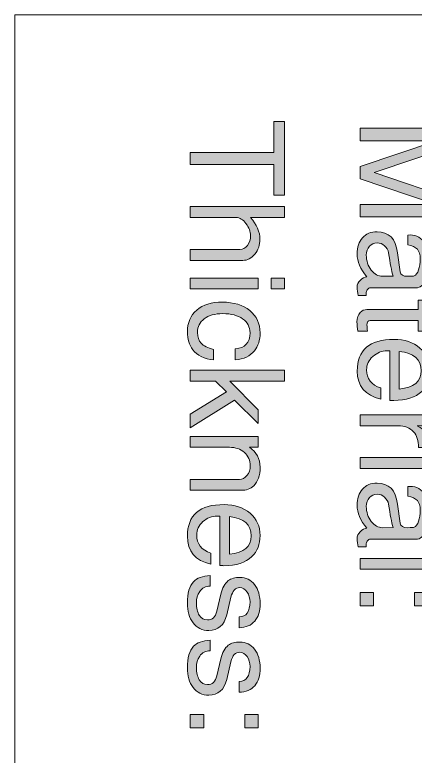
# Model space of a CAD drawing. Header units: inches. Extents: x 0.59 to 9.35, y -3.46 to -0.44.
# Drawn here: x 5.09 to 5.606, y -1.409 to -0.453 of the extents above; entities that cross this region are included whole.
import ezdxf

# ---------------------------------------------------------------- set-up
doc = ezdxf.new("R2010")
doc.units = ezdxf.units.IN
doc.header["$MEASUREMENT"] = 0
doc.layers.add('Layer 1', color=7, linetype='Continuous')

# ---------------------------------------------------------------- blocks, each defined once
blk = doc.blocks.new('block 3')
at = {"layer": 'Layer 1', "color": 7, "lineweight": 5, "true_color": 0xffffff}
for points in [[(5.09023, -0.45262), (5.09023, -3.45863)], [(7.15273, -0.45262), (6.21988, -0.45262), (6.21988, -2.87687), (6.02306, -2.87687), (6.02306, -0.45262), (5.09023, -0.45262)]]:
    blk.add_lwpolyline(points, dxfattribs=at)
blk = doc.blocks.new('block 6')
at = {"layer": 'Layer 1', "true_color": 0xed1f24}
h = blk.add_hatch(color=240, dxfattribs=at)
h.dxf.hatch_style = 2
h.paths.add_polyline_path([(5.53495, -0.71331), (5.53495, -0.69731), (5.63295, -0.69731), (5.53495, -0.66415), (5.53495, -0.64815), (5.63346, -0.61498), (5.53495, -0.61498), (5.53495, -0.59898), (5.65645, -0.59898), (5.65645, -0.62113), (5.55293, -0.65616), (5.65645, -0.69119), (5.65645, -0.71331)])
h = blk.add_hatch(color=240, dxfattribs=at)
h.dxf.hatch_style = 2
edge = h.paths.add_edge_path()
edge.add_spline(control_points=[(5.53257, -0.81448), (5.5316, -0.81104), (5.53111, -0.80743), (5.53111, -0.80365), (5.53111, -0.80065), (5.53248, -0.79778), (5.5352, -0.79506), (5.53792, -0.79234), (5.54078, -0.79081), (5.54378, -0.79048), (5.53533, -0.78037), (5.53111, -0.77059), (5.53111, -0.76115), (5.53111, -0.75237), (5.5334, -0.74537), (5.53796, -0.74015), (5.54252, -0.73492), (5.54881, -0.73231), (5.55683, -0.73231), (5.57197, -0.73231), (5.58077, -0.74135), (5.58322, -0.75941), (5.58322, -0.75941), (5.58656, -0.784), (5.58656, -0.784), (5.58712, -0.78788), (5.59028, -0.78982), (5.59608, -0.78982), (5.60098, -0.78982), (5.60381, -0.78965), (5.60459, -0.78932), (5.60693, -0.78832), (5.60883, -0.78574), (5.61028, -0.78159), (5.61172, -0.77743), (5.61245, -0.7727), (5.61245, -0.76739), (5.61245, -0.76185), (5.6112, -0.75766), (5.6087, -0.75484), (5.60619, -0.75201), (5.60206, -0.75016), (5.59628, -0.74927), (5.59628, -0.74927), (5.59628, -0.73665), (5.59628, -0.73665), (5.60495, -0.73587), (5.61189, -0.73865), (5.61711, -0.74498), (5.62233, -0.75132), (5.62495, -0.75954), (5.62495, -0.76965), (5.62495, -0.77943), (5.62322, -0.7877), (5.61978, -0.79448), (5.61633, -0.80126), (5.61217, -0.80465), (5.60728, -0.80465), (5.60728, -0.80465), (5.54812, -0.80465), (5.54812, -0.80465), (5.54689, -0.80465), (5.54578, -0.80523), (5.54478, -0.8064), (5.54378, -0.80756), (5.54317, -0.80887), (5.54295, -0.81032), (5.54283, -0.81142), (5.54283, -0.81281), (5.54295, -0.81448), (5.54295, -0.81448), (5.53257, -0.81448), (5.53257, -0.81448)], knot_values=[0, 0, 0, 0, 1, 1, 1, 2, 2, 2, 3, 3, 3, 4, 4, 4, 5, 5, 5, 6, 6, 6, 7, 7, 7, 8, 8, 8, 9, 9, 9, 10, 10, 10, 11, 11, 11, 12, 12, 12, 13, 13, 13, 14, 14, 14, 15, 15, 15, 16, 16, 16, 17, 17, 17, 18, 18, 18, 19, 19, 19, 20, 20, 20, 21, 21, 21, 22, 22, 22, 23, 23, 23, 24, 24, 24, 24], degree=3, periodic=1)
edge = h.paths.add_edge_path()
edge.add_spline(control_points=[(5.56388, -0.78982), (5.56388, -0.78982), (5.57745, -0.78965), (5.57745, -0.78965), (5.57555, -0.78295), (5.57359, -0.77289), (5.57158, -0.7595), (5.57091, -0.75598), (5.56918, -0.75296), (5.56639, -0.75043), (5.5636, -0.74791), (5.56047, -0.74665), (5.55701, -0.74665), (5.55299, -0.74665), (5.54964, -0.74813), (5.54696, -0.7511), (5.54428, -0.75406), (5.54295, -0.75785), (5.54295, -0.76246), (5.54295, -0.76993), (5.54506, -0.77639), (5.54931, -0.78183), (5.55355, -0.78727), (5.55841, -0.78992), (5.56388, -0.78982)], knot_values=[0, 0, 0, 0, 1, 1, 1, 2, 2, 2, 3, 3, 3, 4, 4, 4, 5, 5, 5, 6, 6, 6, 7, 7, 7, 8, 8, 8, 8], degree=3, periodic=1)
h = blk.add_hatch(color=240, dxfattribs=at)
h.dxf.hatch_style = 2
edge = h.paths.add_edge_path()
edge.add_spline(control_points=[(5.53211, -0.86048), (5.53134, -0.85637), (5.53094, -0.85237), (5.53094, -0.84848), (5.53094, -0.84359), (5.53234, -0.83965), (5.53512, -0.83665), (5.53756, -0.83398), (5.54039, -0.83265), (5.54361, -0.83265), (5.54361, -0.83265), (5.60961, -0.83265), (5.60961, -0.83265), (5.60961, -0.83265), (5.60961, -0.82048), (5.60961, -0.82048), (5.60961, -0.82048), (5.62244, -0.82048), (5.62244, -0.82048), (5.62244, -0.82048), (5.62244, -0.83265), (5.62244, -0.83265), (5.62244, -0.83265), (5.64611, -0.83265), (5.64611, -0.83265), (5.64611, -0.83265), (5.64611, -0.84665), (5.64611, -0.84665), (5.64611, -0.84665), (5.62244, -0.84665), (5.62244, -0.84665), (5.62244, -0.84665), (5.62244, -0.86048), (5.62244, -0.86048), (5.62244, -0.86048), (5.60961, -0.86048), (5.60961, -0.86048), (5.60961, -0.86048), (5.60961, -0.84665), (5.60961, -0.84665), (5.60961, -0.84665), (5.54795, -0.84665), (5.54795, -0.84665), (5.54517, -0.84665), (5.54378, -0.8487), (5.54378, -0.85281), (5.54378, -0.85448), (5.54405, -0.85704), (5.54461, -0.86048), (5.54461, -0.86048), (5.53211, -0.86048), (5.53211, -0.86048)], knot_values=[0, 0, 0, 0, 1, 1, 1, 2, 2, 2, 3, 3, 3, 4, 4, 4, 5, 5, 5, 6, 6, 6, 7, 7, 7, 8, 8, 8, 9, 9, 9, 10, 10, 10, 11, 11, 11, 12, 12, 12, 13, 13, 13, 14, 14, 14, 15, 15, 15, 16, 16, 16, 17, 17, 17, 17], degree=3, periodic=1)
h = blk.add_hatch(color=240, dxfattribs=at)
h.dxf.hatch_style = 2
edge = h.paths.add_edge_path()
edge.add_spline(control_points=[(5.57828, -0.94998), (5.57617, -0.94998), (5.57445, -0.94992), (5.57311, -0.94981), (5.57311, -0.94981), (5.57311, -0.88614), (5.57311, -0.88614), (5.57233, -0.88603), (5.57122, -0.88598), (5.56978, -0.88598), (5.56278, -0.88598), (5.55661, -0.88839), (5.55128, -0.89321), (5.54595, -0.89803), (5.54328, -0.90376), (5.54328, -0.91041), (5.54328, -0.92194), (5.54939, -0.92975), (5.56161, -0.93385), (5.56161, -0.93385), (5.56161, -0.94815), (5.56161, -0.94815), (5.54139, -0.94348), (5.53128, -0.93142), (5.53128, -0.91198), (5.53128, -0.88475), (5.54706, -0.87115), (5.57861, -0.87115), (5.59217, -0.87115), (5.60328, -0.87486), (5.61195, -0.88231), (5.62061, -0.88976), (5.62495, -0.89931), (5.62495, -0.91098), (5.62495, -0.92242), (5.62139, -0.93153), (5.61428, -0.93831), (5.60617, -0.94598), (5.59417, -0.94987), (5.57828, -0.94998)], knot_values=[0, 0, 0, 0, 1, 1, 1, 2, 2, 2, 3, 3, 3, 4, 4, 4, 5, 5, 5, 6, 6, 6, 7, 7, 7, 8, 8, 8, 9, 9, 9, 10, 10, 10, 11, 11, 11, 12, 12, 12, 13, 13, 13, 13], degree=3, periodic=1)
edge = h.paths.add_edge_path()
edge.add_spline(control_points=[(5.58545, -0.93515), (5.60422, -0.93336), (5.61361, -0.9255), (5.61361, -0.91157), (5.61361, -0.89707), (5.60422, -0.88876), (5.58545, -0.88664), (5.58545, -0.88664), (5.58545, -0.93515), (5.58545, -0.93515)], knot_values=[0, 0, 0, 0, 1, 1, 1, 2, 2, 2, 3, 3, 3, 3], degree=3, periodic=1)
h = blk.add_hatch(color=240, dxfattribs=at)
h.dxf.hatch_style = 2
edge = h.paths.add_edge_path()
edge.add_spline(control_points=[(5.61011, -1.01048), (5.61011, -1.00192), (5.608, -0.9952), (5.60378, -0.99031), (5.59911, -0.98509), (5.5925, -0.98248), (5.58394, -0.98248), (5.58394, -0.98248), (5.53495, -0.98248), (5.53495, -0.98248), (5.53495, -0.98248), (5.53495, -0.96848), (5.53495, -0.96848), (5.53495, -0.96848), (5.62244, -0.96848), (5.62244, -0.96848), (5.62244, -0.96848), (5.62244, -0.98248), (5.62244, -0.98248), (5.62244, -0.98248), (5.60845, -0.98248), (5.60845, -0.98248), (5.61945, -0.98803), (5.62495, -0.99603), (5.62495, -1.00648), (5.62495, -1.00736), (5.62484, -1.0087), (5.62461, -1.01048), (5.62461, -1.01048), (5.61011, -1.01048), (5.61011, -1.01048)], knot_values=[0, 0, 0, 0, 1, 1, 1, 2, 2, 2, 3, 3, 3, 4, 4, 4, 5, 5, 5, 6, 6, 6, 7, 7, 7, 8, 8, 8, 9, 9, 9, 10, 10, 10, 10], degree=3, periodic=1)
h = blk.add_hatch(color=240, dxfattribs=at)
h.dxf.hatch_style = 2
h.paths.add_polyline_path([(5.53495, -1.03765), (5.53495, -1.02365), (5.62244, -1.02365), (5.62244, -1.03765)])
h.paths.add_polyline_path([(5.63911, -1.03765), (5.63911, -1.02365), (5.65645, -1.02365), (5.65645, -1.03765)])
h = blk.add_hatch(color=240, dxfattribs=at)
h.dxf.hatch_style = 2
edge = h.paths.add_edge_path()
edge.add_spline(control_points=[(5.53257, -1.13864), (5.5316, -1.13519), (5.53111, -1.13159), (5.53111, -1.12781), (5.53111, -1.1248), (5.53248, -1.12194), (5.5352, -1.11922), (5.53792, -1.1165), (5.54078, -1.11497), (5.54378, -1.11464), (5.53533, -1.10453), (5.53111, -1.09475), (5.53111, -1.08531), (5.53111, -1.07652), (5.5334, -1.06953), (5.53796, -1.0643), (5.54252, -1.05908), (5.54881, -1.05647), (5.55683, -1.05647), (5.57197, -1.05647), (5.58077, -1.0655), (5.58322, -1.08356), (5.58322, -1.08356), (5.58656, -1.10815), (5.58656, -1.10815), (5.58712, -1.11203), (5.59028, -1.11397), (5.59608, -1.11397), (5.60098, -1.11397), (5.60381, -1.1138), (5.60459, -1.11348), (5.60693, -1.11247), (5.60883, -1.1099), (5.61028, -1.10575), (5.61172, -1.10159), (5.61245, -1.09686), (5.61245, -1.09155), (5.61245, -1.08601), (5.6112, -1.08182), (5.6087, -1.079), (5.60619, -1.07617), (5.60206, -1.07432), (5.59628, -1.07343), (5.59628, -1.07343), (5.59628, -1.0608), (5.59628, -1.0608), (5.60495, -1.06002), (5.61189, -1.06281), (5.61711, -1.06914), (5.62233, -1.07547), (5.62495, -1.08369), (5.62495, -1.0938), (5.62495, -1.10358), (5.62322, -1.11186), (5.61978, -1.11864), (5.61633, -1.12541), (5.61217, -1.1288), (5.60728, -1.1288), (5.60728, -1.1288), (5.54812, -1.1288), (5.54812, -1.1288), (5.54689, -1.1288), (5.54578, -1.12939), (5.54478, -1.13055), (5.54378, -1.13172), (5.54317, -1.13303), (5.54295, -1.13447), (5.54283, -1.13558), (5.54283, -1.13697), (5.54295, -1.13864), (5.54295, -1.13864), (5.53257, -1.13864), (5.53257, -1.13864)], knot_values=[0, 0, 0, 0, 1, 1, 1, 2, 2, 2, 3, 3, 3, 4, 4, 4, 5, 5, 5, 6, 6, 6, 7, 7, 7, 8, 8, 8, 9, 9, 9, 10, 10, 10, 11, 11, 11, 12, 12, 12, 13, 13, 13, 14, 14, 14, 15, 15, 15, 16, 16, 16, 17, 17, 17, 18, 18, 18, 19, 19, 19, 20, 20, 20, 21, 21, 21, 22, 22, 22, 23, 23, 23, 24, 24, 24, 24], degree=3, periodic=1)
edge = h.paths.add_edge_path()
edge.add_spline(control_points=[(5.56388, -1.11397), (5.56388, -1.11397), (5.57745, -1.11381), (5.57745, -1.11381), (5.57555, -1.1071), (5.57359, -1.09705), (5.57158, -1.08366), (5.57091, -1.08014), (5.56918, -1.07712), (5.56639, -1.07459), (5.5636, -1.07207), (5.56047, -1.07081), (5.55701, -1.07081), (5.55299, -1.07081), (5.54964, -1.07229), (5.54696, -1.07526), (5.54428, -1.07822), (5.54295, -1.08201), (5.54295, -1.08662), (5.54295, -1.09409), (5.54506, -1.10055), (5.54931, -1.10598), (5.55355, -1.11142), (5.55841, -1.11408), (5.56388, -1.11397)], knot_values=[0, 0, 0, 0, 1, 1, 1, 2, 2, 2, 3, 3, 3, 4, 4, 4, 5, 5, 5, 6, 6, 6, 7, 7, 7, 8, 8, 8, 8], degree=3, periodic=1)
h = blk.add_hatch(color=240, dxfattribs=at)
h.dxf.hatch_style = 2
h.paths.add_polyline_path([(5.53495, -1.16764), (5.53495, -1.15365), (5.65645, -1.15365), (5.65645, -1.16764)])
h = blk.add_hatch(color=240, dxfattribs=at)
h.dxf.hatch_style = 2
h.paths.add_polyline_path([(5.53495, -1.2148), (5.53495, -1.19747), (5.55228, -1.19747), (5.55228, -1.2148)])
h.paths.add_polyline_path([(5.60511, -1.2148), (5.60511, -1.19747), (5.62244, -1.19747), (5.62244, -1.2148)])
at = {"layer": 'Layer 1', "lineweight": 0}
for points in [[(5.53495, -0.71331), (5.53495, -0.69731), (5.63295, -0.69731), (5.53495, -0.66415), (5.53495, -0.64815), (5.63346, -0.61498), (5.53495, -0.61498), (5.53495, -0.59898), (5.65645, -0.59898), (5.65645, -0.62113), (5.55293, -0.65616), (5.65645, -0.69119), (5.65645, -0.71331), (5.53495, -0.71331)], [(5.53495, -1.03765), (5.53495, -1.02365), (5.62244, -1.02365), (5.62244, -1.03765), (5.53495, -1.03765)], [(5.63911, -1.03765), (5.63911, -1.02365), (5.65645, -1.02365), (5.65645, -1.03765), (5.63911, -1.03765)], [(5.53495, -1.16764), (5.53495, -1.15365), (5.65645, -1.15365), (5.65645, -1.16764), (5.53495, -1.16764)], [(5.53495, -1.2148), (5.53495, -1.19747), (5.55228, -1.19747), (5.55228, -1.2148), (5.53495, -1.2148)], [(5.60511, -1.2148), (5.60511, -1.19747), (5.62244, -1.19747), (5.62244, -1.2148), (5.60511, -1.2148)]]:
    blk.add_lwpolyline(points, dxfattribs=at)
for points, knots in [([(5.53257, -0.81448), (5.5316, -0.81104), (5.53111, -0.80743), (5.53111, -0.80365), (5.53111, -0.80065), (5.53248, -0.79778), (5.5352, -0.79506), (5.53792, -0.79234), (5.54078, -0.79081), (5.54378, -0.79048), (5.53533, -0.78037), (5.53111, -0.77059), (5.53111, -0.76115), (5.53111, -0.75237), (5.5334, -0.74537), (5.53796, -0.74015), (5.54252, -0.73492), (5.54881, -0.73231), (5.55683, -0.73231), (5.57197, -0.73231), (5.58077, -0.74135), (5.58322, -0.75941), (5.58322, -0.75941), (5.58656, -0.784), (5.58656, -0.784), (5.58712, -0.78788), (5.59028, -0.78982), (5.59608, -0.78982), (5.60098, -0.78982), (5.60381, -0.78965), (5.60459, -0.78932), (5.60693, -0.78832), (5.60883, -0.78574), (5.61028, -0.78159), (5.61172, -0.77743), (5.61245, -0.7727), (5.61245, -0.76739), (5.61245, -0.76185), (5.6112, -0.75766), (5.6087, -0.75484), (5.60619, -0.75201), (5.60206, -0.75016), (5.59628, -0.74927), (5.59628, -0.74927), (5.59628, -0.73665), (5.59628, -0.73665), (5.60495, -0.73587), (5.61189, -0.73865), (5.61711, -0.74498), (5.62233, -0.75132), (5.62495, -0.75954), (5.62495, -0.76965), (5.62495, -0.77943), (5.62322, -0.7877), (5.61978, -0.79448), (5.61633, -0.80126), (5.61217, -0.80465), (5.60728, -0.80465), (5.60728, -0.80465), (5.54812, -0.80465), (5.54812, -0.80465), (5.54689, -0.80465), (5.54578, -0.80523), (5.54478, -0.8064), (5.54378, -0.80756), (5.54317, -0.80887), (5.54295, -0.81032), (5.54283, -0.81142), (5.54283, -0.81281), (5.54295, -0.81448), (5.54295, -0.81448), (5.53257, -0.81448), (5.53257, -0.81448)], [0, 0, 0, 0, 1, 1, 1, 2, 2, 2, 3, 3, 3, 4, 4, 4, 5, 5, 5, 6, 6, 6, 7, 7, 7, 8, 8, 8, 9, 9, 9, 10, 10, 10, 11, 11, 11, 12, 12, 12, 13, 13, 13, 14, 14, 14, 15, 15, 15, 16, 16, 16, 17, 17, 17, 18, 18, 18, 19, 19, 19, 20, 20, 20, 21, 21, 21, 22, 22, 22, 23, 23, 23, 24, 24, 24, 24]), ([(5.56388, -0.78982), (5.56388, -0.78982), (5.57745, -0.78965), (5.57745, -0.78965), (5.57555, -0.78295), (5.57359, -0.77289), (5.57158, -0.7595), (5.57091, -0.75598), (5.56918, -0.75296), (5.56639, -0.75043), (5.5636, -0.74791), (5.56047, -0.74665), (5.55701, -0.74665), (5.55299, -0.74665), (5.54964, -0.74813), (5.54696, -0.7511), (5.54428, -0.75406), (5.54295, -0.75785), (5.54295, -0.76246), (5.54295, -0.76993), (5.54506, -0.77639), (5.54931, -0.78183), (5.55355, -0.78727), (5.55841, -0.78992), (5.56388, -0.78982)], [0, 0, 0, 0, 1, 1, 1, 2, 2, 2, 3, 3, 3, 4, 4, 4, 5, 5, 5, 6, 6, 6, 7, 7, 7, 8, 8, 8, 8]), ([(5.53211, -0.86048), (5.53134, -0.85637), (5.53094, -0.85237), (5.53094, -0.84848), (5.53094, -0.84359), (5.53234, -0.83965), (5.53512, -0.83665), (5.53756, -0.83398), (5.54039, -0.83265), (5.54361, -0.83265), (5.54361, -0.83265), (5.60961, -0.83265), (5.60961, -0.83265), (5.60961, -0.83265), (5.60961, -0.82048), (5.60961, -0.82048), (5.60961, -0.82048), (5.62244, -0.82048), (5.62244, -0.82048), (5.62244, -0.82048), (5.62244, -0.83265), (5.62244, -0.83265), (5.62244, -0.83265), (5.64611, -0.83265), (5.64611, -0.83265), (5.64611, -0.83265), (5.64611, -0.84665), (5.64611, -0.84665), (5.64611, -0.84665), (5.62244, -0.84665), (5.62244, -0.84665), (5.62244, -0.84665), (5.62244, -0.86048), (5.62244, -0.86048), (5.62244, -0.86048), (5.60961, -0.86048), (5.60961, -0.86048), (5.60961, -0.86048), (5.60961, -0.84665), (5.60961, -0.84665), (5.60961, -0.84665), (5.54795, -0.84665), (5.54795, -0.84665), (5.54517, -0.84665), (5.54378, -0.8487), (5.54378, -0.85281), (5.54378, -0.85448), (5.54405, -0.85704), (5.54461, -0.86048), (5.54461, -0.86048), (5.53211, -0.86048), (5.53211, -0.86048)], [0, 0, 0, 0, 1, 1, 1, 2, 2, 2, 3, 3, 3, 4, 4, 4, 5, 5, 5, 6, 6, 6, 7, 7, 7, 8, 8, 8, 9, 9, 9, 10, 10, 10, 11, 11, 11, 12, 12, 12, 13, 13, 13, 14, 14, 14, 15, 15, 15, 16, 16, 16, 17, 17, 17, 17]), ([(5.57828, -0.94998), (5.57617, -0.94998), (5.57445, -0.94992), (5.57311, -0.94981), (5.57311, -0.94981), (5.57311, -0.88614), (5.57311, -0.88614), (5.57233, -0.88603), (5.57122, -0.88598), (5.56978, -0.88598), (5.56278, -0.88598), (5.55661, -0.88839), (5.55128, -0.89321), (5.54595, -0.89803), (5.54328, -0.90376), (5.54328, -0.91041), (5.54328, -0.92194), (5.54939, -0.92975), (5.56161, -0.93385), (5.56161, -0.93385), (5.56161, -0.94815), (5.56161, -0.94815), (5.54139, -0.94348), (5.53128, -0.93142), (5.53128, -0.91198), (5.53128, -0.88475), (5.54706, -0.87115), (5.57861, -0.87115), (5.59217, -0.87115), (5.60328, -0.87486), (5.61195, -0.88231), (5.62061, -0.88976), (5.62495, -0.89931), (5.62495, -0.91098), (5.62495, -0.92242), (5.62139, -0.93153), (5.61428, -0.93831), (5.60617, -0.94598), (5.59417, -0.94987), (5.57828, -0.94998)], [0, 0, 0, 0, 1, 1, 1, 2, 2, 2, 3, 3, 3, 4, 4, 4, 5, 5, 5, 6, 6, 6, 7, 7, 7, 8, 8, 8, 9, 9, 9, 10, 10, 10, 11, 11, 11, 12, 12, 12, 13, 13, 13, 13]), ([(5.58545, -0.93515), (5.60422, -0.93336), (5.61361, -0.9255), (5.61361, -0.91157), (5.61361, -0.89707), (5.60422, -0.88876), (5.58545, -0.88664), (5.58545, -0.88664), (5.58545, -0.93515), (5.58545, -0.93515)], [0, 0, 0, 0, 1, 1, 1, 2, 2, 2, 3, 3, 3, 3]), ([(5.61011, -1.01048), (5.61011, -1.00192), (5.608, -0.9952), (5.60378, -0.99031), (5.59911, -0.98509), (5.5925, -0.98248), (5.58394, -0.98248), (5.58394, -0.98248), (5.53495, -0.98248), (5.53495, -0.98248), (5.53495, -0.98248), (5.53495, -0.96848), (5.53495, -0.96848), (5.53495, -0.96848), (5.62244, -0.96848), (5.62244, -0.96848), (5.62244, -0.96848), (5.62244, -0.98248), (5.62244, -0.98248), (5.62244, -0.98248), (5.60845, -0.98248), (5.60845, -0.98248), (5.61945, -0.98803), (5.62495, -0.99603), (5.62495, -1.00648), (5.62495, -1.00736), (5.62484, -1.0087), (5.62461, -1.01048), (5.62461, -1.01048), (5.61011, -1.01048), (5.61011, -1.01048)], [0, 0, 0, 0, 1, 1, 1, 2, 2, 2, 3, 3, 3, 4, 4, 4, 5, 5, 5, 6, 6, 6, 7, 7, 7, 8, 8, 8, 9, 9, 9, 10, 10, 10, 10]), ([(5.53257, -1.13864), (5.5316, -1.13519), (5.53111, -1.13159), (5.53111, -1.12781), (5.53111, -1.1248), (5.53248, -1.12194), (5.5352, -1.11922), (5.53792, -1.1165), (5.54078, -1.11497), (5.54378, -1.11464), (5.53533, -1.10453), (5.53111, -1.09475), (5.53111, -1.08531), (5.53111, -1.07652), (5.5334, -1.06953), (5.53796, -1.0643), (5.54252, -1.05908), (5.54881, -1.05647), (5.55683, -1.05647), (5.57197, -1.05647), (5.58077, -1.0655), (5.58322, -1.08356), (5.58322, -1.08356), (5.58656, -1.10815), (5.58656, -1.10815), (5.58712, -1.11203), (5.59028, -1.11397), (5.59608, -1.11397), (5.60098, -1.11397), (5.60381, -1.1138), (5.60459, -1.11348), (5.60693, -1.11247), (5.60883, -1.1099), (5.61028, -1.10575), (5.61172, -1.10159), (5.61245, -1.09686), (5.61245, -1.09155), (5.61245, -1.08601), (5.6112, -1.08182), (5.6087, -1.079), (5.60619, -1.07617), (5.60206, -1.07432), (5.59628, -1.07343), (5.59628, -1.07343), (5.59628, -1.0608), (5.59628, -1.0608), (5.60495, -1.06002), (5.61189, -1.06281), (5.61711, -1.06914), (5.62233, -1.07547), (5.62495, -1.08369), (5.62495, -1.0938), (5.62495, -1.10358), (5.62322, -1.11186), (5.61978, -1.11864), (5.61633, -1.12541), (5.61217, -1.1288), (5.60728, -1.1288), (5.60728, -1.1288), (5.54812, -1.1288), (5.54812, -1.1288), (5.54689, -1.1288), (5.54578, -1.12939), (5.54478, -1.13055), (5.54378, -1.13172), (5.54317, -1.13303), (5.54295, -1.13447), (5.54283, -1.13558), (5.54283, -1.13697), (5.54295, -1.13864), (5.54295, -1.13864), (5.53257, -1.13864), (5.53257, -1.13864)], [0, 0, 0, 0, 1, 1, 1, 2, 2, 2, 3, 3, 3, 4, 4, 4, 5, 5, 5, 6, 6, 6, 7, 7, 7, 8, 8, 8, 9, 9, 9, 10, 10, 10, 11, 11, 11, 12, 12, 12, 13, 13, 13, 14, 14, 14, 15, 15, 15, 16, 16, 16, 17, 17, 17, 18, 18, 18, 19, 19, 19, 20, 20, 20, 21, 21, 21, 22, 22, 22, 23, 23, 23, 24, 24, 24, 24]), ([(5.56388, -1.11397), (5.56388, -1.11397), (5.57745, -1.11381), (5.57745, -1.11381), (5.57555, -1.1071), (5.57359, -1.09705), (5.57158, -1.08366), (5.57091, -1.08014), (5.56918, -1.07712), (5.56639, -1.07459), (5.5636, -1.07207), (5.56047, -1.07081), (5.55701, -1.07081), (5.55299, -1.07081), (5.54964, -1.07229), (5.54696, -1.07526), (5.54428, -1.07822), (5.54295, -1.08201), (5.54295, -1.08662), (5.54295, -1.09409), (5.54506, -1.10055), (5.54931, -1.10598), (5.55355, -1.11142), (5.55841, -1.11408), (5.56388, -1.11397)], [0, 0, 0, 0, 1, 1, 1, 2, 2, 2, 3, 3, 3, 4, 4, 4, 5, 5, 5, 6, 6, 6, 7, 7, 7, 8, 8, 8, 8])]:
    blk.add_open_spline(points, degree=3, knots=knots, dxfattribs=at)
blk = doc.blocks.new('block 8')
at = {"layer": 'Layer 1', "true_color": 0xed1f24}
h = blk.add_hatch(color=240, dxfattribs=at)
h.dxf.hatch_style = 2
h.paths.add_polyline_path([(5.42381, -0.68532), (5.42381, -0.64564), (5.31614, -0.64564), (5.31614, -0.62998), (5.42381, -0.62998), (5.42381, -0.58998), (5.43764, -0.58998), (5.43764, -0.68532)])
h = blk.add_hatch(color=240, dxfattribs=at)
h.dxf.hatch_style = 2
edge = h.paths.add_edge_path()
edge.add_spline(control_points=[(5.31614, -0.76931), (5.31614, -0.76931), (5.31614, -0.75532), (5.31614, -0.75532), (5.31614, -0.75532), (5.38014, -0.75532), (5.38014, -0.75532), (5.38392, -0.75532), (5.38714, -0.75353), (5.38981, -0.74998), (5.39248, -0.74643), (5.39381, -0.74226), (5.39381, -0.73748), (5.39381, -0.73214), (5.39187, -0.72689), (5.38797, -0.72173), (5.38409, -0.71657), (5.37992, -0.71398), (5.37547, -0.71398), (5.37547, -0.71398), (5.31614, -0.71398), (5.31614, -0.71398), (5.31614, -0.71398), (5.31614, -0.69998), (5.31614, -0.69998), (5.31614, -0.69998), (5.43764, -0.69998), (5.43764, -0.69998), (5.43764, -0.69998), (5.43764, -0.71398), (5.43764, -0.71398), (5.43764, -0.71398), (5.39381, -0.71398), (5.39381, -0.71398), (5.40192, -0.7232), (5.40597, -0.73254), (5.40597, -0.74198), (5.40597, -0.74932), (5.40378, -0.7557), (5.39939, -0.76115), (5.395, -0.76659), (5.38987, -0.76931), (5.38397, -0.76931), (5.38397, -0.76931), (5.31614, -0.76931), (5.31614, -0.76931)], knot_values=[0, 0, 0, 0, 1, 1, 1, 2, 2, 2, 3, 3, 3, 4, 4, 4, 5, 5, 5, 6, 6, 6, 7, 7, 7, 8, 8, 8, 9, 9, 9, 10, 10, 10, 11, 11, 11, 12, 12, 12, 13, 13, 13, 14, 14, 14, 15, 15, 15, 15], degree=3, periodic=1)
h = blk.add_hatch(color=240, dxfattribs=at)
h.dxf.hatch_style = 2
h.paths.add_polyline_path([(5.31614, -0.80615), (5.31614, -0.79215), (5.40364, -0.79215), (5.40364, -0.80615)])
h.paths.add_polyline_path([(5.42031, -0.80615), (5.42031, -0.79215), (5.43764, -0.79215), (5.43764, -0.80615)])
h = blk.add_hatch(color=240, dxfattribs=at)
h.dxf.hatch_style = 2
edge = h.paths.add_edge_path()
edge.add_spline(control_points=[(5.34631, -0.89764), (5.33409, -0.89642), (5.32509, -0.89204), (5.31931, -0.88448), (5.31475, -0.87848), (5.31247, -0.87087), (5.31247, -0.86165), (5.31247, -0.84976), (5.31647, -0.84037), (5.32448, -0.83348), (5.33247, -0.82659), (5.34347, -0.82315), (5.35748, -0.82315), (5.37214, -0.82315), (5.38392, -0.82676), (5.39281, -0.83398), (5.4017, -0.8412), (5.40614, -0.85081), (5.40614, -0.86281), (5.40614, -0.87214), (5.40375, -0.87981), (5.39897, -0.88581), (5.39353, -0.8927), (5.38525, -0.89665), (5.37414, -0.89764), (5.37414, -0.89764), (5.37414, -0.88327), (5.37414, -0.88327), (5.38681, -0.88249), (5.39314, -0.87558), (5.39314, -0.86255), (5.39314, -0.85508), (5.38997, -0.84912), (5.38364, -0.84467), (5.37731, -0.8402), (5.36881, -0.83798), (5.35814, -0.83798), (5.34803, -0.83798), (5.34006, -0.84015), (5.33422, -0.8445), (5.32839, -0.84884), (5.32547, -0.85475), (5.32547, -0.86222), (5.32547, -0.86812), (5.32706, -0.87274), (5.33023, -0.87609), (5.33339, -0.87943), (5.33875, -0.8821), (5.34631, -0.88411), (5.34631, -0.88411), (5.34631, -0.89764), (5.34631, -0.89764)], knot_values=[0, 0, 0, 0, 1, 1, 1, 2, 2, 2, 3, 3, 3, 4, 4, 4, 5, 5, 5, 6, 6, 6, 7, 7, 7, 8, 8, 8, 9, 9, 9, 10, 10, 10, 11, 11, 11, 12, 12, 12, 13, 13, 13, 14, 14, 14, 15, 15, 15, 16, 16, 16, 17, 17, 17, 17], degree=3, periodic=1)
h = blk.add_hatch(color=240, dxfattribs=at)
h.dxf.hatch_style = 2
h.paths.add_polyline_path([(5.31614, -0.98505), (5.31614, -0.96781), (5.36289, -0.93892), (5.34884, -0.92498), (5.31614, -0.92498), (5.31614, -0.91098), (5.43764, -0.91098), (5.43764, -0.92498), (5.36714, -0.92498), (5.40364, -0.96181), (5.40364, -0.97981), (5.37335, -0.94971)])
h = blk.add_hatch(color=240, dxfattribs=at)
h.dxf.hatch_style = 2
edge = h.paths.add_edge_path()
edge.add_spline(control_points=[(5.31614, -1.06582), (5.31614, -1.06582), (5.31614, -1.05181), (5.31614, -1.05181), (5.31614, -1.05181), (5.37981, -1.05181), (5.37981, -1.05181), (5.38325, -1.05181), (5.38639, -1.05009), (5.38923, -1.04664), (5.39206, -1.0432), (5.39347, -1.03898), (5.39347, -1.03398), (5.39347, -1.02709), (5.39094, -1.02142), (5.38589, -1.01698), (5.38083, -1.01253), (5.37442, -1.01031), (5.36664, -1.01031), (5.36664, -1.01031), (5.31614, -1.01031), (5.31614, -1.01031), (5.31614, -1.01031), (5.31614, -0.99631), (5.31614, -0.99631), (5.31614, -0.99631), (5.40364, -0.99631), (5.40364, -0.99631), (5.40364, -0.99631), (5.40364, -1.01031), (5.40364, -1.01031), (5.40364, -1.01031), (5.39231, -1.01031), (5.39231, -1.01031), (5.40153, -1.01631), (5.40614, -1.02492), (5.40614, -1.03615), (5.40614, -1.04681), (5.40342, -1.0547), (5.39798, -1.05981), (5.39375, -1.06382), (5.38842, -1.06582), (5.38198, -1.06582), (5.38198, -1.06582), (5.31614, -1.06582), (5.31614, -1.06582)], knot_values=[0, 0, 0, 0, 1, 1, 1, 2, 2, 2, 3, 3, 3, 4, 4, 4, 5, 5, 5, 6, 6, 6, 7, 7, 7, 8, 8, 8, 9, 9, 9, 10, 10, 10, 11, 11, 11, 12, 12, 12, 13, 13, 13, 14, 14, 14, 15, 15, 15, 15], degree=3, periodic=1)
h = blk.add_hatch(color=240, dxfattribs=at)
h.dxf.hatch_style = 2
edge = h.paths.add_edge_path()
edge.add_spline(control_points=[(5.35948, -1.16298), (5.35736, -1.16298), (5.35565, -1.16292), (5.35431, -1.16281), (5.35431, -1.16281), (5.35431, -1.09914), (5.35431, -1.09914), (5.35353, -1.09903), (5.35242, -1.09898), (5.35097, -1.09898), (5.34397, -1.09898), (5.33781, -1.10139), (5.33247, -1.10621), (5.32714, -1.11103), (5.32448, -1.11676), (5.32448, -1.12341), (5.32448, -1.13494), (5.33059, -1.14275), (5.34281, -1.14685), (5.34281, -1.14685), (5.34281, -1.16115), (5.34281, -1.16115), (5.32258, -1.15648), (5.31247, -1.14442), (5.31247, -1.12498), (5.31247, -1.09775), (5.32825, -1.08415), (5.35981, -1.08415), (5.37337, -1.08415), (5.38447, -1.08786), (5.39314, -1.09531), (5.40181, -1.10276), (5.40614, -1.11231), (5.40614, -1.12398), (5.40614, -1.13542), (5.40258, -1.14453), (5.39547, -1.15131), (5.38736, -1.15898), (5.37537, -1.16287), (5.35948, -1.16298)], knot_values=[0, 0, 0, 0, 1, 1, 1, 2, 2, 2, 3, 3, 3, 4, 4, 4, 5, 5, 5, 6, 6, 6, 7, 7, 7, 8, 8, 8, 9, 9, 9, 10, 10, 10, 11, 11, 11, 12, 12, 12, 13, 13, 13, 13], degree=3, periodic=1)
edge = h.paths.add_edge_path()
edge.add_spline(control_points=[(5.36664, -1.14815), (5.38542, -1.14636), (5.39481, -1.1385), (5.39481, -1.12457), (5.39481, -1.11007), (5.38542, -1.10176), (5.36664, -1.09964), (5.36664, -1.09964), (5.36664, -1.14815), (5.36664, -1.14815)], knot_values=[0, 0, 0, 0, 1, 1, 1, 2, 2, 2, 3, 3, 3, 3], degree=3, periodic=1)
h = blk.add_hatch(color=240, dxfattribs=at)
h.dxf.hatch_style = 2
edge = h.paths.add_edge_path()
edge.add_spline(control_points=[(5.34014, -1.24664), (5.33158, -1.24664), (5.32484, -1.24333), (5.31989, -1.23673), (5.31495, -1.23012), (5.31247, -1.2217), (5.31247, -1.21147), (5.31247, -1.19847), (5.31508, -1.1892), (5.32031, -1.18364), (5.32475, -1.17887), (5.33198, -1.17625), (5.34197, -1.17581), (5.34197, -1.17581), (5.34197, -1.18931), (5.34197, -1.18931), (5.33609, -1.18931), (5.33153, -1.1917), (5.32831, -1.19648), (5.32553, -1.20059), (5.32414, -1.20553), (5.32414, -1.21131), (5.32414, -1.21764), (5.32534, -1.22283), (5.32773, -1.22689), (5.33013, -1.23095), (5.33367, -1.23298), (5.33834, -1.23298), (5.34458, -1.23298), (5.34859, -1.2292), (5.35038, -1.22166), (5.35038, -1.22166), (5.35551, -1.19982), (5.35551, -1.19982), (5.3575, -1.19159), (5.36072, -1.18576), (5.36517, -1.18231), (5.36883, -1.17953), (5.37383, -1.17814), (5.38015, -1.17814), (5.38804, -1.17814), (5.39434, -1.18123), (5.39906, -1.18739), (5.40378, -1.19356), (5.40614, -1.20176), (5.40614, -1.21198), (5.40614, -1.22153), (5.40384, -1.22903), (5.39922, -1.23448), (5.39461, -1.23992), (5.38792, -1.24275), (5.37914, -1.24297), (5.37914, -1.24297), (5.37914, -1.22914), (5.37914, -1.22914), (5.38848, -1.22881), (5.39314, -1.22231), (5.39314, -1.20964), (5.39314, -1.20498), (5.39187, -1.20075), (5.38931, -1.19697), (5.38675, -1.1932), (5.38353, -1.19131), (5.37964, -1.19131), (5.37431, -1.19131), (5.37064, -1.19542), (5.36864, -1.20364), (5.36864, -1.20364), (5.36314, -1.22631), (5.36314, -1.22631), (5.35981, -1.23986), (5.35214, -1.24664), (5.34014, -1.24664)], knot_values=[0, 0, 0, 0, 1, 1, 1, 2, 2, 2, 3, 3, 3, 4, 4, 4, 5, 5, 5, 6, 6, 6, 7, 7, 7, 8, 8, 8, 9, 9, 9, 10, 10, 10, 11, 11, 11, 12, 12, 12, 13, 13, 13, 14, 14, 14, 15, 15, 15, 16, 16, 16, 17, 17, 17, 18, 18, 18, 19, 19, 19, 20, 20, 20, 21, 21, 21, 22, 22, 22, 23, 23, 23, 24, 24, 24, 24], degree=3, periodic=1)
h = blk.add_hatch(color=240, dxfattribs=at)
h.dxf.hatch_style = 2
edge = h.paths.add_edge_path()
edge.add_spline(control_points=[(5.34014, -1.32998), (5.33158, -1.32998), (5.32484, -1.32667), (5.31989, -1.32006), (5.31495, -1.31345), (5.31247, -1.30503), (5.31247, -1.29481), (5.31247, -1.28181), (5.31508, -1.27253), (5.32031, -1.26697), (5.32475, -1.2622), (5.33198, -1.25958), (5.34197, -1.25914), (5.34197, -1.25914), (5.34197, -1.27264), (5.34197, -1.27264), (5.33609, -1.27264), (5.33153, -1.27503), (5.32831, -1.27981), (5.32553, -1.28392), (5.32414, -1.28887), (5.32414, -1.29464), (5.32414, -1.30098), (5.32534, -1.30617), (5.32773, -1.31023), (5.33013, -1.31428), (5.33367, -1.31631), (5.33834, -1.31631), (5.34458, -1.31631), (5.34859, -1.31253), (5.35038, -1.30499), (5.35038, -1.30499), (5.35551, -1.28315), (5.35551, -1.28315), (5.3575, -1.27492), (5.36072, -1.26909), (5.36517, -1.26565), (5.36883, -1.26286), (5.37383, -1.26147), (5.38015, -1.26147), (5.38804, -1.26147), (5.39434, -1.26456), (5.39906, -1.27072), (5.40378, -1.2769), (5.40614, -1.28509), (5.40614, -1.29531), (5.40614, -1.30486), (5.40384, -1.31236), (5.39922, -1.31781), (5.39461, -1.32325), (5.38792, -1.32608), (5.37914, -1.32631), (5.37914, -1.32631), (5.37914, -1.31247), (5.37914, -1.31247), (5.38848, -1.31214), (5.39314, -1.30564), (5.39314, -1.29298), (5.39314, -1.28831), (5.39187, -1.28408), (5.38931, -1.28031), (5.38675, -1.27653), (5.38353, -1.27464), (5.37964, -1.27464), (5.37431, -1.27464), (5.37064, -1.27875), (5.36864, -1.28697), (5.36864, -1.28697), (5.36314, -1.30964), (5.36314, -1.30964), (5.35981, -1.32319), (5.35214, -1.32998), (5.34014, -1.32998)], knot_values=[0, 0, 0, 0, 1, 1, 1, 2, 2, 2, 3, 3, 3, 4, 4, 4, 5, 5, 5, 6, 6, 6, 7, 7, 7, 8, 8, 8, 9, 9, 9, 10, 10, 10, 11, 11, 11, 12, 12, 12, 13, 13, 13, 14, 14, 14, 15, 15, 15, 16, 16, 16, 17, 17, 17, 18, 18, 18, 19, 19, 19, 20, 20, 20, 21, 21, 21, 22, 22, 22, 23, 23, 23, 24, 24, 24, 24], degree=3, periodic=1)
h = blk.add_hatch(color=240, dxfattribs=at)
h.dxf.hatch_style = 2
h.paths.add_polyline_path([(5.31614, -1.37231), (5.31614, -1.35497), (5.33348, -1.35497), (5.33348, -1.37231)])
h.paths.add_polyline_path([(5.38631, -1.37231), (5.38631, -1.35497), (5.40364, -1.35497), (5.40364, -1.37231)])
at = {"layer": 'Layer 1', "lineweight": 0}
for points in [[(5.42381, -0.68532), (5.42381, -0.64564), (5.31614, -0.64564), (5.31614, -0.62998), (5.42381, -0.62998), (5.42381, -0.58998), (5.43764, -0.58998), (5.43764, -0.68532), (5.42381, -0.68532)], [(5.31614, -0.80615), (5.31614, -0.79215), (5.40364, -0.79215), (5.40364, -0.80615), (5.31614, -0.80615)], [(5.42031, -0.80615), (5.42031, -0.79215), (5.43764, -0.79215), (5.43764, -0.80615), (5.42031, -0.80615)], [(5.31614, -0.98505), (5.31614, -0.96781), (5.36289, -0.93892), (5.34884, -0.92498), (5.31614, -0.92498), (5.31614, -0.91098), (5.43764, -0.91098), (5.43764, -0.92498), (5.36714, -0.92498), (5.40364, -0.96181), (5.40364, -0.97981), (5.37335, -0.94971), (5.31614, -0.98505)], [(5.31614, -1.37231), (5.31614, -1.35497), (5.33348, -1.35497), (5.33348, -1.37231), (5.31614, -1.37231)], [(5.38631, -1.37231), (5.38631, -1.35497), (5.40364, -1.35497), (5.40364, -1.37231), (5.38631, -1.37231)]]:
    blk.add_lwpolyline(points, dxfattribs=at)
for points, knots in [([(5.31614, -0.76931), (5.31614, -0.76931), (5.31614, -0.75532), (5.31614, -0.75532), (5.31614, -0.75532), (5.38014, -0.75532), (5.38014, -0.75532), (5.38392, -0.75532), (5.38714, -0.75353), (5.38981, -0.74998), (5.39248, -0.74643), (5.39381, -0.74226), (5.39381, -0.73748), (5.39381, -0.73214), (5.39187, -0.72689), (5.38797, -0.72173), (5.38409, -0.71657), (5.37992, -0.71398), (5.37547, -0.71398), (5.37547, -0.71398), (5.31614, -0.71398), (5.31614, -0.71398), (5.31614, -0.71398), (5.31614, -0.69998), (5.31614, -0.69998), (5.31614, -0.69998), (5.43764, -0.69998), (5.43764, -0.69998), (5.43764, -0.69998), (5.43764, -0.71398), (5.43764, -0.71398), (5.43764, -0.71398), (5.39381, -0.71398), (5.39381, -0.71398), (5.40192, -0.7232), (5.40597, -0.73254), (5.40597, -0.74198), (5.40597, -0.74932), (5.40378, -0.7557), (5.39939, -0.76115), (5.395, -0.76659), (5.38987, -0.76931), (5.38397, -0.76931), (5.38397, -0.76931), (5.31614, -0.76931), (5.31614, -0.76931)], [0, 0, 0, 0, 1, 1, 1, 2, 2, 2, 3, 3, 3, 4, 4, 4, 5, 5, 5, 6, 6, 6, 7, 7, 7, 8, 8, 8, 9, 9, 9, 10, 10, 10, 11, 11, 11, 12, 12, 12, 13, 13, 13, 14, 14, 14, 15, 15, 15, 15]), ([(5.34631, -0.89764), (5.33409, -0.89642), (5.32509, -0.89204), (5.31931, -0.88448), (5.31475, -0.87848), (5.31247, -0.87087), (5.31247, -0.86165), (5.31247, -0.84976), (5.31647, -0.84037), (5.32448, -0.83348), (5.33247, -0.82659), (5.34347, -0.82315), (5.35748, -0.82315), (5.37214, -0.82315), (5.38392, -0.82676), (5.39281, -0.83398), (5.4017, -0.8412), (5.40614, -0.85081), (5.40614, -0.86281), (5.40614, -0.87214), (5.40375, -0.87981), (5.39897, -0.88581), (5.39353, -0.8927), (5.38525, -0.89665), (5.37414, -0.89764), (5.37414, -0.89764), (5.37414, -0.88327), (5.37414, -0.88327), (5.38681, -0.88249), (5.39314, -0.87558), (5.39314, -0.86255), (5.39314, -0.85508), (5.38997, -0.84912), (5.38364, -0.84467), (5.37731, -0.8402), (5.36881, -0.83798), (5.35814, -0.83798), (5.34803, -0.83798), (5.34006, -0.84015), (5.33422, -0.8445), (5.32839, -0.84884), (5.32547, -0.85475), (5.32547, -0.86222), (5.32547, -0.86812), (5.32706, -0.87274), (5.33023, -0.87609), (5.33339, -0.87943), (5.33875, -0.8821), (5.34631, -0.88411), (5.34631, -0.88411), (5.34631, -0.89764), (5.34631, -0.89764)], [0, 0, 0, 0, 1, 1, 1, 2, 2, 2, 3, 3, 3, 4, 4, 4, 5, 5, 5, 6, 6, 6, 7, 7, 7, 8, 8, 8, 9, 9, 9, 10, 10, 10, 11, 11, 11, 12, 12, 12, 13, 13, 13, 14, 14, 14, 15, 15, 15, 16, 16, 16, 17, 17, 17, 17]), ([(5.31614, -1.06582), (5.31614, -1.06582), (5.31614, -1.05181), (5.31614, -1.05181), (5.31614, -1.05181), (5.37981, -1.05181), (5.37981, -1.05181), (5.38325, -1.05181), (5.38639, -1.05009), (5.38923, -1.04664), (5.39206, -1.0432), (5.39347, -1.03898), (5.39347, -1.03398), (5.39347, -1.02709), (5.39094, -1.02142), (5.38589, -1.01698), (5.38083, -1.01253), (5.37442, -1.01031), (5.36664, -1.01031), (5.36664, -1.01031), (5.31614, -1.01031), (5.31614, -1.01031), (5.31614, -1.01031), (5.31614, -0.99631), (5.31614, -0.99631), (5.31614, -0.99631), (5.40364, -0.99631), (5.40364, -0.99631), (5.40364, -0.99631), (5.40364, -1.01031), (5.40364, -1.01031), (5.40364, -1.01031), (5.39231, -1.01031), (5.39231, -1.01031), (5.40153, -1.01631), (5.40614, -1.02492), (5.40614, -1.03615), (5.40614, -1.04681), (5.40342, -1.0547), (5.39798, -1.05981), (5.39375, -1.06382), (5.38842, -1.06582), (5.38198, -1.06582), (5.38198, -1.06582), (5.31614, -1.06582), (5.31614, -1.06582)], [0, 0, 0, 0, 1, 1, 1, 2, 2, 2, 3, 3, 3, 4, 4, 4, 5, 5, 5, 6, 6, 6, 7, 7, 7, 8, 8, 8, 9, 9, 9, 10, 10, 10, 11, 11, 11, 12, 12, 12, 13, 13, 13, 14, 14, 14, 15, 15, 15, 15]), ([(5.35948, -1.16298), (5.35736, -1.16298), (5.35565, -1.16292), (5.35431, -1.16281), (5.35431, -1.16281), (5.35431, -1.09914), (5.35431, -1.09914), (5.35353, -1.09903), (5.35242, -1.09898), (5.35097, -1.09898), (5.34397, -1.09898), (5.33781, -1.10139), (5.33247, -1.10621), (5.32714, -1.11103), (5.32448, -1.11676), (5.32448, -1.12341), (5.32448, -1.13494), (5.33059, -1.14275), (5.34281, -1.14685), (5.34281, -1.14685), (5.34281, -1.16115), (5.34281, -1.16115), (5.32258, -1.15648), (5.31247, -1.14442), (5.31247, -1.12498), (5.31247, -1.09775), (5.32825, -1.08415), (5.35981, -1.08415), (5.37337, -1.08415), (5.38447, -1.08786), (5.39314, -1.09531), (5.40181, -1.10276), (5.40614, -1.11231), (5.40614, -1.12398), (5.40614, -1.13542), (5.40258, -1.14453), (5.39547, -1.15131), (5.38736, -1.15898), (5.37537, -1.16287), (5.35948, -1.16298)], [0, 0, 0, 0, 1, 1, 1, 2, 2, 2, 3, 3, 3, 4, 4, 4, 5, 5, 5, 6, 6, 6, 7, 7, 7, 8, 8, 8, 9, 9, 9, 10, 10, 10, 11, 11, 11, 12, 12, 12, 13, 13, 13, 13]), ([(5.36664, -1.14815), (5.38542, -1.14636), (5.39481, -1.1385), (5.39481, -1.12457), (5.39481, -1.11007), (5.38542, -1.10176), (5.36664, -1.09964), (5.36664, -1.09964), (5.36664, -1.14815), (5.36664, -1.14815)], [0, 0, 0, 0, 1, 1, 1, 2, 2, 2, 3, 3, 3, 3]), ([(5.34014, -1.24664), (5.33158, -1.24664), (5.32484, -1.24333), (5.31989, -1.23673), (5.31495, -1.23012), (5.31247, -1.2217), (5.31247, -1.21147), (5.31247, -1.19847), (5.31508, -1.1892), (5.32031, -1.18364), (5.32475, -1.17887), (5.33198, -1.17625), (5.34197, -1.17581), (5.34197, -1.17581), (5.34197, -1.18931), (5.34197, -1.18931), (5.33609, -1.18931), (5.33153, -1.1917), (5.32831, -1.19648), (5.32553, -1.20059), (5.32414, -1.20553), (5.32414, -1.21131), (5.32414, -1.21764), (5.32534, -1.22283), (5.32773, -1.22689), (5.33013, -1.23095), (5.33367, -1.23298), (5.33834, -1.23298), (5.34458, -1.23298), (5.34859, -1.2292), (5.35038, -1.22166), (5.35038, -1.22166), (5.35551, -1.19982), (5.35551, -1.19982), (5.3575, -1.19159), (5.36072, -1.18576), (5.36517, -1.18231), (5.36883, -1.17953), (5.37383, -1.17814), (5.38015, -1.17814), (5.38804, -1.17814), (5.39434, -1.18123), (5.39906, -1.18739), (5.40378, -1.19356), (5.40614, -1.20176), (5.40614, -1.21198), (5.40614, -1.22153), (5.40384, -1.22903), (5.39922, -1.23448), (5.39461, -1.23992), (5.38792, -1.24275), (5.37914, -1.24297), (5.37914, -1.24297), (5.37914, -1.22914), (5.37914, -1.22914), (5.38848, -1.22881), (5.39314, -1.22231), (5.39314, -1.20964), (5.39314, -1.20498), (5.39187, -1.20075), (5.38931, -1.19697), (5.38675, -1.1932), (5.38353, -1.19131), (5.37964, -1.19131), (5.37431, -1.19131), (5.37064, -1.19542), (5.36864, -1.20364), (5.36864, -1.20364), (5.36314, -1.22631), (5.36314, -1.22631), (5.35981, -1.23986), (5.35214, -1.24664), (5.34014, -1.24664)], [0, 0, 0, 0, 1, 1, 1, 2, 2, 2, 3, 3, 3, 4, 4, 4, 5, 5, 5, 6, 6, 6, 7, 7, 7, 8, 8, 8, 9, 9, 9, 10, 10, 10, 11, 11, 11, 12, 12, 12, 13, 13, 13, 14, 14, 14, 15, 15, 15, 16, 16, 16, 17, 17, 17, 18, 18, 18, 19, 19, 19, 20, 20, 20, 21, 21, 21, 22, 22, 22, 23, 23, 23, 24, 24, 24, 24]), ([(5.34014, -1.32998), (5.33158, -1.32998), (5.32484, -1.32667), (5.31989, -1.32006), (5.31495, -1.31345), (5.31247, -1.30503), (5.31247, -1.29481), (5.31247, -1.28181), (5.31508, -1.27253), (5.32031, -1.26697), (5.32475, -1.2622), (5.33198, -1.25958), (5.34197, -1.25914), (5.34197, -1.25914), (5.34197, -1.27264), (5.34197, -1.27264), (5.33609, -1.27264), (5.33153, -1.27503), (5.32831, -1.27981), (5.32553, -1.28392), (5.32414, -1.28887), (5.32414, -1.29464), (5.32414, -1.30098), (5.32534, -1.30617), (5.32773, -1.31023), (5.33013, -1.31428), (5.33367, -1.31631), (5.33834, -1.31631), (5.34458, -1.31631), (5.34859, -1.31253), (5.35038, -1.30499), (5.35038, -1.30499), (5.35551, -1.28315), (5.35551, -1.28315), (5.3575, -1.27492), (5.36072, -1.26909), (5.36517, -1.26565), (5.36883, -1.26286), (5.37383, -1.26147), (5.38015, -1.26147), (5.38804, -1.26147), (5.39434, -1.26456), (5.39906, -1.27072), (5.40378, -1.2769), (5.40614, -1.28509), (5.40614, -1.29531), (5.40614, -1.30486), (5.40384, -1.31236), (5.39922, -1.31781), (5.39461, -1.32325), (5.38792, -1.32608), (5.37914, -1.32631), (5.37914, -1.32631), (5.37914, -1.31247), (5.37914, -1.31247), (5.38848, -1.31214), (5.39314, -1.30564), (5.39314, -1.29298), (5.39314, -1.28831), (5.39187, -1.28408), (5.38931, -1.28031), (5.38675, -1.27653), (5.38353, -1.27464), (5.37964, -1.27464), (5.37431, -1.27464), (5.37064, -1.27875), (5.36864, -1.28697), (5.36864, -1.28697), (5.36314, -1.30964), (5.36314, -1.30964), (5.35981, -1.32319), (5.35214, -1.32998), (5.34014, -1.32998)], [0, 0, 0, 0, 1, 1, 1, 2, 2, 2, 3, 3, 3, 4, 4, 4, 5, 5, 5, 6, 6, 6, 7, 7, 7, 8, 8, 8, 9, 9, 9, 10, 10, 10, 11, 11, 11, 12, 12, 12, 13, 13, 13, 14, 14, 14, 15, 15, 15, 16, 16, 16, 17, 17, 17, 18, 18, 18, 19, 19, 19, 20, 20, 20, 21, 21, 21, 22, 22, 22, 23, 23, 23, 24, 24, 24, 24])]:
    blk.add_open_spline(points, degree=3, knots=knots, dxfattribs=at)
blk = doc.blocks.new('block 5')
at = {"layer": 'Layer 1'}
for name in ['block 8', 'block 6']:
    blk.add_blockref(name, (0, 0), dxfattribs=at)
blk = doc.blocks.new('block 4')
at = {"layer": 'Layer 1'}
blk.add_blockref('block 5', (0, 0), dxfattribs=at)
blk = doc.blocks.new('block 2')
at = {"layer": 'Layer 1'}
for name in ['block 3', 'block 4']:
    blk.add_blockref(name, (0, 0), dxfattribs=at)

msp = doc.modelspace()

# ---------------------------------------------------------------- block references
at = {"layer": 'Layer 1'}
msp.add_blockref('block 2', (0, 0), dxfattribs=at)

doc.saveas('drawing.dxf')
